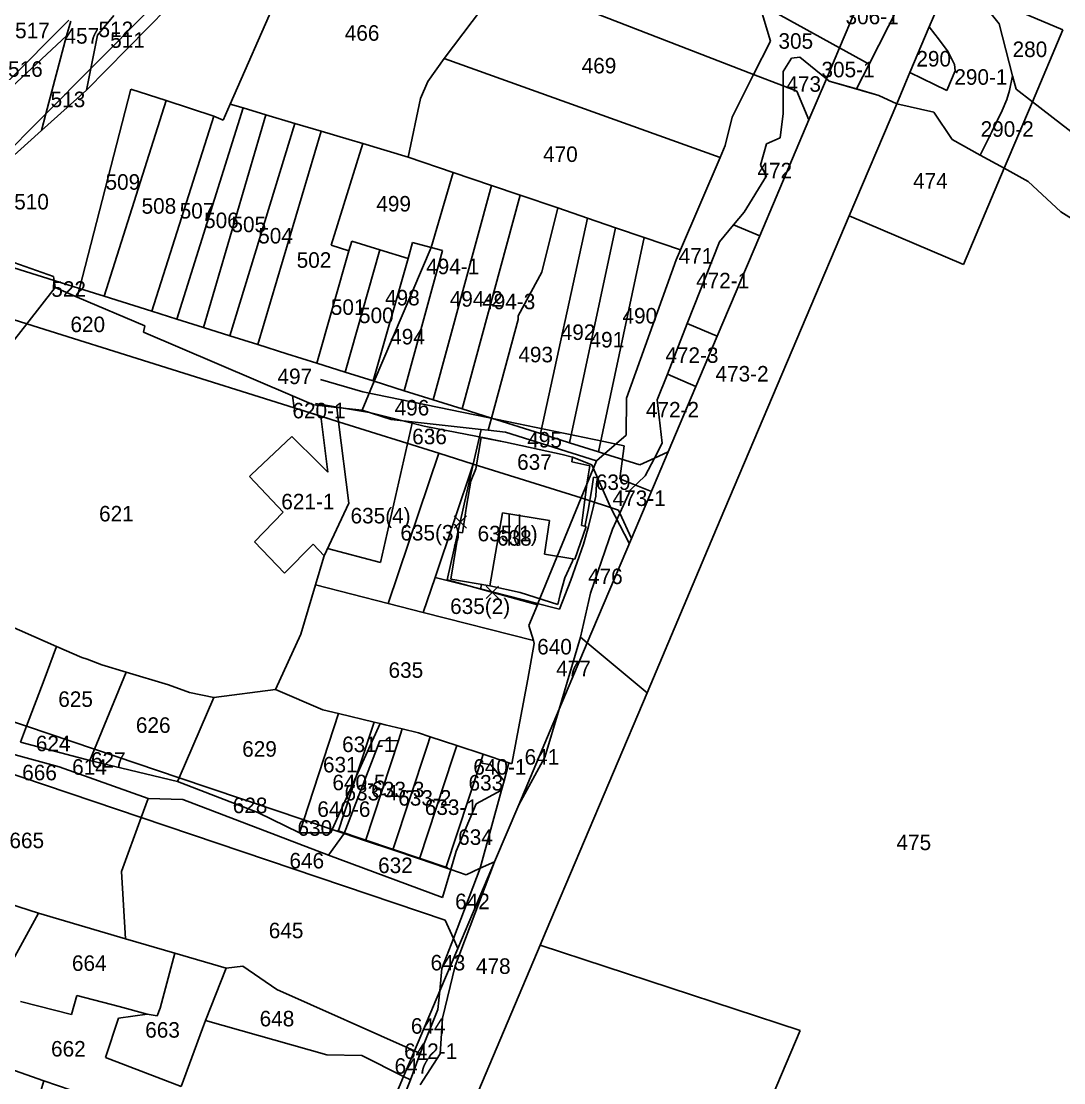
# Model space of a CAD drawing. Header units: metres. Extents: x 213182 to 213979, y 2703601 to 2704867.
# Drawn here: x 213603.9 to 213771.7, y 2704278.5 to 2704449.4 of the extents above; entities that cross this region are included whole.
import ezdxf
from ezdxf.enums import TextEntityAlignment as Align

# ---------------------------------------------------------------- set-up
doc = ezdxf.new("R2010")
doc.units = ezdxf.units.M

msp = doc.modelspace()

# ---------------------------------------------------------------- linework, layer by layer
for p, q in [((213671.14, 2704379.83), (213662.98, 2704355.65)), ((213676.69, 2704378.09), (213670.53, 2704359.83)), ((213670.53, 2704359.83), (213668.63, 2704354.21)), ((213670.53, 2704359.83), (213677.41, 2704358.08)), ((213651.28, 2704358.63), (213662.98, 2704355.65)), ((213677.41, 2704358.08), (213687.1, 2704355.61)), ((213668.63, 2704354.21), (213662.98, 2704355.65)), ((213668.63, 2704354.21), (213686.36, 2704349.7))]:
    msp.add_line(p, q)
for points in [[(213666.84, 2704384.66), (213661.77, 2704362.26)], [(213666.84, 2704384.66), (213661.77, 2704362.26)], [(213694.09, 2704368.18), (213694.99, 2704375.2)], [(213694.09, 2704368.18), (213694.99, 2704375.2)], [(213696.68, 2704375.85), (213696.03, 2704375.96)], [(213696.68, 2704375.85), (213696.03, 2704375.96)], [(213684.24, 2704357.4), (213679.37, 2704358.46)], [(213684.24, 2704357.4), (213679.37, 2704358.46)]]:
    msp.add_lwpolyline(points)
at = {"layer": 'LIN'}
for p, q in [((213681.75, 2704456.35), (213672.01, 2704443.37)), ((213721.82, 2704440.81), (213681.75, 2704456.35)), ((213752.81, 2704454.9), (213750.09, 2704448.49)), ((213753.19, 2704455.79), (213771.59, 2704447.99)), ((213739.33, 2704453.84), (213735.63, 2704445.11)), ((213627.49, 2704451.6), (213614.44, 2704438.29)), ((213624.98, 2704451.71), (213615.12, 2704441.79)), ((213637.56, 2704436.03), (213644.98, 2704453.03)), ((213722.73, 2704452.24), (213724.54, 2704446.16)), ((213740.4, 2704442.47), (213745.09, 2704451.65)), ((213758.52, 2704452.5), (213761.32, 2704448.96)), ((213618.83, 2704450.29), (213616.17, 2704447.12)), ((213724.64, 2704451.19), (213735.63, 2704445.11)), ((213601.4, 2704439.32), (213611.58, 2704449.57)), ((213611.19, 2704447.02), (213611.9, 2704449.41)), ((213750.09, 2704448.49), (213746.97, 2704441.12)), ((213750.09, 2704448.49), (213750.97, 2704447.32)), ((213761.32, 2704448.96), (213763.51, 2704440.6)), ((213611.19, 2704447.02), (213597.02, 2704433.81)), ((213611.19, 2704447.02), (213607.87, 2704434.48)), ((213616.17, 2704447.12), (213615.12, 2704441.79)), ((213751.6, 2704446.54), (213750.97, 2704447.32)), ((213753.14, 2704444.46), (213751.6, 2704446.54)), ((213771.59, 2704447.99), (213766.69, 2704436.41)), ((213724.54, 2704446.16), (213721.82, 2704440.81)), ((213735.63, 2704445.11), (213733.52, 2704440.13)), ((213740.4, 2704442.47), (213735.63, 2704445.11)), ((213669.36, 2704439.66), (213672.01, 2704443.37)), ((213672.01, 2704443.37), (213716.42, 2704427.44)), ((213726.57, 2704441.27), (213727.91, 2704443.44)), ((213727.91, 2704443.44), (213729.25, 2704443.6)), ((213729.25, 2704443.6), (213733.52, 2704440.13)), ((213754.16, 2704442.44), (213753.14, 2704444.46)), ((213615.12, 2704441.79), (213607.87, 2704434.48)), ((213614.44, 2704438.29), (213615.12, 2704441.79)), ((213726.56, 2704438.97), (213726.57, 2704441.27)), ((213740.4, 2704442.47), (213738.36, 2704438.48)), ((213752.9, 2704438.22), (213754.28, 2704441.39)), ((213754.28, 2704441.39), (213754.16, 2704442.44)), ((213669.36, 2704439.66), (213668.19, 2704436.95)), ((213721.82, 2704440.81), (213718.35, 2704433.96)), ((213721.82, 2704440.81), (213726.56, 2704438.97)), ((213730.71, 2704433.51), (213733.52, 2704440.13)), ((213733.99, 2704439.74), (213733.52, 2704440.13)), ((213733.99, 2704439.74), (213741.95, 2704437.44)), ((213733.99, 2704439.74), (213738.36, 2704438.48)), ((213746.16, 2704439.21), (213746.97, 2704441.12)), ((213746.97, 2704441.12), (213752.9, 2704438.22)), ((213763.51, 2704440.6), (213763.02, 2704438.25)), ((213764.08, 2704438.43), (213763.51, 2704440.6)), ((213614.44, 2704438.29), (213607.16, 2704431.81)), ((213613.29, 2704406.36), (213621.57, 2704438.47)), ((213621.57, 2704438.47), (213627.25, 2704436.6)), ((213726.55, 2704434.55), (213726.56, 2704438.97)), ((213726.56, 2704438.97), (213728.76, 2704438.11)), ((213728.76, 2704438.11), (213730.71, 2704433.51)), ((213741.95, 2704437.44), (213738.36, 2704438.48)), ((213744.85, 2704436.11), (213746.16, 2704439.21)), ((213763.02, 2704438.25), (213762.56, 2704436.8)), ((213764.08, 2704438.43), (213766.69, 2704436.41)), ((213627.25, 2704436.6), (213617.24, 2704405.12)), ((213627.25, 2704436.6), (213634.9, 2704434.09)), ((213666.19, 2704427.51), (213668.19, 2704436.95)), ((213744.85, 2704436.11), (213737.19, 2704418.03)), ((213741.95, 2704437.44), (213744.85, 2704436.11)), ((213744.85, 2704436.11), (213750.8, 2704434.75)), ((213762.56, 2704436.8), (213761.8, 2704435)), ((213766.69, 2704436.41), (213762.16, 2704425.72)), ((213779.1, 2704426.81), (213766.69, 2704436.41)), ((213591.27, 2704417.77), (213607.87, 2704434.48)), ((213607.16, 2704431.81), (213607.87, 2704434.48)), ((213639.62, 2704435.42), (213628.96, 2704401.43)), ((213636.44, 2704433.48), (213637.56, 2704436.03)), ((213637.56, 2704436.03), (213639.62, 2704435.42)), ((213639.62, 2704435.42), (213643.31, 2704434.32)), ((213726.11, 2704430.61), (213726.55, 2704434.55)), ((213753.78, 2704430.34), (213750.8, 2704434.75)), ((213761.8, 2704435), (213760.14, 2704431.59)), ((213624.91, 2704402.7), (213634.9, 2704434.09)), ((213633.24, 2704400.08), (213643.31, 2704434.32)), ((213634.9, 2704434.09), (213636.44, 2704433.48)), ((213647.96, 2704432.94), (213637.49, 2704398.74)), ((213643.31, 2704434.32), (213647.96, 2704432.94)), ((213647.96, 2704432.94), (213652.21, 2704431.67)), ((213718.35, 2704433.96), (213717.25, 2704429.38)), ((213730.71, 2704433.51), (213722.79, 2704414.81)), ((213607.16, 2704431.81), (213593.63, 2704419.55)), ((213641.98, 2704397.33), (213652.21, 2704431.67)), ((213652.21, 2704431.67), (213656.69, 2704430.34)), ((213758.31, 2704427.84), (213760.14, 2704431.59)), ((213653.79, 2704413.34), (213658.9, 2704429.68)), ((213656.69, 2704430.34), (213658.9, 2704429.68)), ((213658.9, 2704429.68), (213666.19, 2704427.51)), ((213716.42, 2704427.44), (213717.25, 2704429.38)), ((213722.92, 2704426.22), (213723.88, 2704429.64)), ((213723.88, 2704429.64), (213726.11, 2704430.61)), ((213753.78, 2704430.34), (213758.31, 2704427.84)), ((213673.47, 2704425.03), (213666.19, 2704427.51)), ((213762.16, 2704425.72), (213758.31, 2704427.84)), ((213716.42, 2704427.44), (213710.05, 2704412.59)), ((213723.88, 2704424.47), (213722.92, 2704426.22)), ((213673.47, 2704425.03), (213669.88, 2704412.95)), ((213673.47, 2704425.03), (213679.6, 2704422.94)), ((213720.3, 2704418.65), (213723.88, 2704424.47)), ((213755.61, 2704410.23), (213762.16, 2704425.72)), ((213766.02, 2704423.59), (213762.16, 2704425.72)), ((213679.6, 2704422.94), (213670.2, 2704388.45)), ((213684.25, 2704421.37), (213679.6, 2704422.94)), ((213766.02, 2704423.59), (213771.28, 2704418.72)), ((213684.25, 2704421.37), (213674.87, 2704386.97)), ((213690.27, 2704419.32), (213684.25, 2704421.37)), ((213690.27, 2704419.32), (213687.7, 2704409)), ((213695.07, 2704417.69), (213690.27, 2704419.32)), ((213695.07, 2704417.69), (213687.51, 2704383)), ((213699.59, 2704416.15), (213695.07, 2704417.69)), ((213737.19, 2704418.03), (213716.45, 2704369.09)), ((213720.3, 2704418.65), (213718.58, 2704416.6)), ((213737.19, 2704418.03), (213755.61, 2704410.23)), ((213771.28, 2704418.72), (213785.26, 2704409.77)), ((213699.59, 2704416.15), (213692.17, 2704381.53)), ((213699.59, 2704416.15), (213704.21, 2704414.58)), ((213716.3, 2704413.88), (213718.58, 2704416.6)), ((213722.79, 2704414.81), (213718.58, 2704416.6)), ((213656.67, 2704412.44), (213657.11, 2704413.99)), ((213661.65, 2704412.59), (213657.11, 2704413.99)), ((213704.21, 2704414.58), (213696.82, 2704380.07)), ((213710.05, 2704412.59), (213704.21, 2704414.58)), ((213716.3, 2704413.88), (213711.14, 2704400.74)), ((213715.96, 2704398.7), (213722.79, 2704414.81)), ((213592.47, 2704412.91), (213609.22, 2704407.64)), ((213595.21, 2704413.2), (213609.13, 2704408.3)), ((213651.52, 2704394.33), (213656.67, 2704412.44)), ((213656.67, 2704412.44), (213653.79, 2704413.34)), ((213661.65, 2704412.59), (213656.05, 2704392.9)), ((213669.88, 2704412.95), (213660.75, 2704391.42)), ((213666.2, 2704411.19), (213661.65, 2704412.59)), ((213665.57, 2704389.9), (213671.72, 2704412.46)), ((213666.92, 2704413.74), (213666.2, 2704411.19)), ((213669.88, 2704412.95), (213666.92, 2704413.74)), ((213669.88, 2704412.95), (213671.72, 2704412.46)), ((213710.05, 2704412.59), (213709.37, 2704410.99)), ((213666.2, 2704411.19), (213660.58, 2704391.47)), ((213701.35, 2704388.72), (213709.37, 2704410.99)), ((213683.91, 2704401.98), (213687.7, 2704409)), ((213609.13, 2704408.3), (213609.22, 2704407.64)), ((213609.38, 2704406.49), (213609.22, 2704407.64)), ((213613.29, 2704406.36), (213609.22, 2704407.64)), ((213609.38, 2704406.49), (213604.8, 2704400.66)), ((213609.38, 2704406.49), (213612.93, 2704404.98)), ((213612.93, 2704404.98), (213613.29, 2704406.36)), ((213613.29, 2704406.36), (213617.24, 2704405.12)), ((213612.93, 2704404.98), (213623.8, 2704400.37)), ((213617.24, 2704405.12), (213624.91, 2704402.7)), ((213624.91, 2704402.7), (213628.96, 2704401.43)), ((213683.91, 2704401.98), (213683.89, 2704401.39)), ((213604.8, 2704400.66), (213585.19, 2704375.73)), ((213604.8, 2704400.66), (213602.63, 2704401.34)), ((213604.8, 2704400.66), (213647.84, 2704387.15)), ((213623.59, 2704399.34), (213623.8, 2704400.37)), ((213628.96, 2704401.43), (213633.24, 2704400.08)), ((213679.62, 2704385.48), (213683.89, 2704401.39)), ((213711.14, 2704400.74), (213707.93, 2704392.55)), ((213715.96, 2704398.7), (213711.14, 2704400.74)), ((213623.59, 2704399.34), (213647.6, 2704389.05)), ((213633.24, 2704400.08), (213637.49, 2704398.74)), ((213637.49, 2704398.74), (213641.98, 2704397.33)), ((213715.96, 2704398.7), (213712.53, 2704390.6)), ((213641.98, 2704397.33), (213646.65, 2704395.86)), ((213646.65, 2704395.86), (213651.52, 2704394.33)), ((213651.52, 2704394.33), (213656.05, 2704392.9)), ((213656.05, 2704392.9), (213660.58, 2704391.47)), ((213706.31, 2704388.43), (213707.93, 2704392.55)), ((213707.93, 2704392.55), (213712.53, 2704390.6)), ((213660.75, 2704391.42), (213658.78, 2704386.76)), ((213660.58, 2704391.47), (213660.75, 2704391.42)), ((213660.75, 2704391.42), (213665.57, 2704389.9)), ((213670.2, 2704388.45), (213665.57, 2704389.9)), ((213708.06, 2704380.05), (213712.53, 2704390.6)), ((213650.95, 2704387.61), (213647.6, 2704389.05)), ((213647.84, 2704387.15), (213647.6, 2704389.05)), ((213674.87, 2704386.97), (213670.2, 2704388.45)), ((213701.28, 2704382.73), (213701.35, 2704388.72)), ((213707.07, 2704381.45), (213706.31, 2704388.43)), ((213655.01, 2704384.9), (213647.84, 2704387.15)), ((213652.15, 2704385.8), (213647.84, 2704387.15)), ((213654.72, 2704387.18), (213650.95, 2704387.61)), ((213655.01, 2704384.9), (213654.72, 2704387.18)), ((213654.72, 2704387.18), (213658.78, 2704386.76)), ((213658.78, 2704386.76), (213663.48, 2704385.27)), ((213679.62, 2704385.48), (213674.87, 2704386.97)), ((213655.01, 2704384.9), (213652.15, 2704385.8)), ((213652.15, 2704385.8), (213653.28, 2704376.8)), ((213656.65, 2704371.81), (213655.01, 2704384.9)), ((213655.01, 2704384.9), (213671.14, 2704379.83)), ((213677.95, 2704383.66), (213663.48, 2704385.27)), ((213679.1, 2704383.53), (213679.62, 2704385.48)), ((213687.51, 2704383), (213679.62, 2704385.48)), ((213677.95, 2704383.66), (213676.69, 2704378.09)), ((213679.1, 2704383.53), (213677.95, 2704383.66)), ((213681.85, 2704383.22), (213679.1, 2704383.53)), ((213696.52, 2704378.63), (213681.85, 2704383.22)), ((213647.46, 2704382.52), (213640.91, 2704376.33)), ((213651.81, 2704378.24), (213647.46, 2704382.52)), ((213687.51, 2704383), (213692.17, 2704381.53)), ((213692.17, 2704381.53), (213696.82, 2704380.07)), ((213697.82, 2704379.75), (213701.28, 2704382.73)), ((213707.07, 2704381.45), (213705.83, 2704379.02)), ((213676.69, 2704378.09), (213671.14, 2704379.83)), ((213697.82, 2704379.75), (213696.52, 2704378.63)), ((213697.82, 2704379.75), (213696.82, 2704380.07)), ((213697.82, 2704379.75), (213703.52, 2704377.96)), ((213702.16, 2704366.12), (213708.06, 2704380.05)), ((213708.06, 2704380.05), (213705.83, 2704379.02)), ((213653.28, 2704376.8), (213651.81, 2704378.24)), ((213676.69, 2704378.09), (213694.07, 2704372.63)), ((213696.52, 2704378.63), (213694.07, 2704372.63)), ((213703.52, 2704377.96), (213705.83, 2704379.02)), ((213704.37, 2704376.17), (213705.83, 2704379.02)), ((213640.66, 2704376.09), (213640.91, 2704376.33)), ((213640.66, 2704376.09), (213646.09, 2704370.32)), ((213701.97, 2704373.92), (213704.37, 2704376.17)), ((213701.97, 2704373.92), (213700.28, 2704370.2)), ((213656.65, 2704371.81), (213652.69, 2704363.3)), ((213694.07, 2704372.63), (213687.1, 2704355.61)), ((213694.07, 2704372.63), (213700.06, 2704370.66)), ((213646.09, 2704370.32), (213641.46, 2704365.55)), ((213699.09, 2704367.59), (213700.28, 2704370.2)), ((213700.06, 2704370.66), (213700.28, 2704370.2)), ((213702.16, 2704366.12), (213700.28, 2704370.2)), ((213704.66, 2704341.25), (213716.45, 2704369.09)), ((213695.04, 2704349.32), (213702.16, 2704366.12)), ((213699.09, 2704367.59), (213695.56, 2704357.3)), ((213641.46, 2704365.55), (213646.31, 2704360.51)), ((213646.31, 2704360.51), (213650.92, 2704365.18)), ((213652.69, 2704363.3), (213650.92, 2704365.18)), ((213652.61, 2704363.13), (213651.28, 2704358.63)), ((213652.61, 2704363.13), (213652.69, 2704363.3)), ((213648.93, 2704350.7), (213651.28, 2704358.63)), ((213593.59, 2704355.77), (213609.61, 2704348.72)), ((213695.56, 2704357.3), (213693.94, 2704350.23)), ((213687.01, 2704355.4), (213685.65, 2704352.08)), ((213687.01, 2704355.4), (213687.1, 2704355.61)), ((213644.82, 2704341.81), (213648.93, 2704350.7)), ((213685.65, 2704352.08), (213686.36, 2704349.7)), ((213686.51, 2704349.18), (213685.44, 2704343.47)), ((213686.51, 2704349.18), (213686.36, 2704349.7)), ((213690.52, 2704338.64), (213693.94, 2704350.23)), ((213690.52, 2704338.64), (213695.04, 2704349.32)), ((213695.04, 2704349.32), (213693.94, 2704350.23)), ((213695.04, 2704349.32), (213704.66, 2704341.25)), ((213609.61, 2704348.72), (213607.59, 2704343.37)), ((213609.61, 2704348.72), (213613.69, 2704346.92)), ((213613.69, 2704346.92), (213614.53, 2704346.69)), ((213614.53, 2704346.69), (213616.86, 2704345.76)), ((213620.82, 2704344.57), (213616.86, 2704345.76)), ((213620.82, 2704344.57), (213615.72, 2704332.16)), ((213620.82, 2704344.57), (213627.62, 2704342.52)), ((213604.75, 2704335.86), (213607.59, 2704343.37)), ((213627.62, 2704342.52), (213630.99, 2704341.33)), ((213682.88, 2704329.84), (213685.44, 2704343.47)), ((213604.75, 2704335.86), (213588.69, 2704341.28)), ((213634.91, 2704340.48), (213629.33, 2704327.56)), ((213634.91, 2704340.48), (213630.99, 2704341.33)), ((213644.82, 2704341.81), (213634.91, 2704340.48)), ((213652.46, 2704338.54), (213644.82, 2704341.81)), ((213704.66, 2704341.25), (213688.42, 2704302.93)), ((213683.99, 2704323.23), (213690.52, 2704338.64)), ((213688.22, 2704330.87), (213690.52, 2704338.64)), ((213655, 2704337.91), (213649.38, 2704320.8)), ((213655, 2704337.91), (213652.46, 2704338.54)), ((213655, 2704337.91), (213660.72, 2704336.53)), ((213587.34, 2704335.55), (213610.01, 2704329.34)), ((213604.75, 2704335.86), (213603.8, 2704333.32)), ((213604.75, 2704335.86), (213615.72, 2704332.16)), ((213657.85, 2704327.77), (213660.72, 2704336.53)), ((213661.7, 2704336.3), (213657.85, 2704327.77)), ((213661.7, 2704336.3), (213660.72, 2704336.53)), ((213661.7, 2704336.3), (213662.52, 2704336.1)), ((213665.26, 2704335.43), (213662.52, 2704336.1)), ((213664.64, 2704333.56), (213665.26, 2704335.43)), ((213667.84, 2704334.8), (213665.26, 2704335.43)), ((213586.68, 2704333.52), (213623.24, 2704321.18)), ((213661.62, 2704333.53), (213655.89, 2704318.6)), ((213664.64, 2704333.56), (213659.34, 2704317.43)), ((213661.62, 2704333.53), (213664.64, 2704333.56)), ((213667.84, 2704334.8), (213669.74, 2704334.17)), ((213669.24, 2704332.66), (213669.74, 2704334.17)), ((213674.01, 2704332.76), (213669.74, 2704334.17)), ((213614.98, 2704330.34), (213603.8, 2704333.32)), ((213614.98, 2704330.34), (213615.72, 2704332.16)), ((213615.72, 2704332.16), (213629.33, 2704327.56)), ((213669.24, 2704332.66), (213663.75, 2704315.95)), ((213673.43, 2704330.99), (213674.01, 2704332.76)), ((213678.28, 2704331.36), (213674.01, 2704332.76)), ((213614.98, 2704330.34), (213629.07, 2704326.96)), ((213673.43, 2704330.99), (213668.01, 2704314.51)), ((213677.83, 2704329.97), (213678.28, 2704331.36)), ((213682.43, 2704329.99), (213678.28, 2704331.36)), ((213683.99, 2704323.23), (213688.22, 2704330.87)), ((213610.01, 2704329.34), (213624.37, 2704324.26)), ((213677.83, 2704329.97), (213672.28, 2704313.07)), ((213679.52, 2704329.64), (213677.83, 2704329.97)), ((213679.52, 2704329.64), (213681.63, 2704327.1)), ((213681.63, 2704327.1), (213682.43, 2704329.99)), ((213682.88, 2704329.84), (213682.43, 2704329.99)), ((213629.07, 2704326.96), (213629.33, 2704327.56)), ((213642, 2704322), (213629.07, 2704326.96)), ((213629.33, 2704327.56), (213649.38, 2704320.8)), ((213653.99, 2704319.24), (213657.85, 2704327.77)), ((213657.85, 2704327.77), (213654.94, 2704318.92)), ((213681.63, 2704327.1), (213681.21, 2704325.59)), ((213681.21, 2704325.59), (213677.17, 2704323.4)), ((213681.21, 2704325.59), (213677.81, 2704313)), ((213624.37, 2704324.26), (213623.24, 2704321.18)), ((213624.37, 2704324.26), (213629.95, 2704324.06)), ((213629.95, 2704324.06), (213653.35, 2704315.12)), ((213677.17, 2704323.4), (213673.95, 2704315.75)), ((213648.69, 2704318.71), (213642, 2704322)), ((213680.09, 2704314.02), (213683.99, 2704323.23)), ((213620.03, 2704312.47), (213623.24, 2704321.18)), ((213672.15, 2704304.67), (213623.24, 2704321.18)), ((213648.69, 2704318.71), (213649.38, 2704320.8)), ((213649.38, 2704320.8), (213653.99, 2704319.24)), ((213648.69, 2704318.71), (213653.74, 2704318.7)), ((213653.35, 2704315.12), (213655.89, 2704318.6)), ((213653.74, 2704318.7), (213653.99, 2704319.24)), ((213653.99, 2704319.24), (213654.94, 2704318.92)), ((213655.89, 2704318.6), (213654.94, 2704318.92)), ((213655.89, 2704318.6), (213659.34, 2704317.43)), ((213659.34, 2704317.43), (213663.75, 2704315.95)), ((213653.35, 2704315.12), (213671.71, 2704308.28)), ((213663.75, 2704315.95), (213668.01, 2704314.51)), ((213673.07, 2704312.8), (213673.95, 2704315.75)), ((213668.01, 2704314.51), (213672.28, 2704313.07)), ((213673.07, 2704312.8), (213672.28, 2704313.07)), ((213673.49, 2704301.69), (213677.81, 2704313)), ((213680.09, 2704314.02), (213673.75, 2704297.31)), ((213674.2, 2704300.11), (213680.09, 2704314.02)), ((213675.53, 2704311.97), (213677.81, 2704313)), ((213677.81, 2704313), (213680.09, 2704314.02)), ((213620.68, 2704301.62), (213620.03, 2704312.47)), ((213671.71, 2704308.28), (213673.07, 2704312.8)), ((213673.07, 2704312.8), (213675.53, 2704311.97)), ((213601.88, 2704307.34), (213606.71, 2704305.78)), ((213606.71, 2704305.78), (213594.29, 2704283.19)), ((213606.71, 2704305.78), (213620.68, 2704301.62)), ((213673.49, 2704301.69), (213672.15, 2704304.67)), ((213687.45, 2704300.63), (213688.42, 2704302.93)), ((213620.68, 2704301.62), (213628.65, 2704299.31)), ((213671.64, 2704296.86), (213673.49, 2704301.69)), ((213674.2, 2704300.11), (213673.49, 2704301.69)), ((213626.3, 2704290.5), (213628.65, 2704299.31)), ((213636.9, 2704296.92), (213628.65, 2704299.31)), ((213687.45, 2704300.63), (213662.16, 2704240.92)), ((213674.2, 2704300.11), (213671.29, 2704293.25)), ((213687.45, 2704300.63), (213729.28, 2704286.89)), ((213636.9, 2704296.92), (213633.57, 2704288.48)), ((213636.9, 2704296.92), (213639.56, 2704297.25)), ((213645.08, 2704293.51), (213639.56, 2704297.25)), ((213671.64, 2704296.86), (213671.29, 2704293.25)), ((213673.75, 2704297.31), (213671.74, 2704288.85)), ((213612.84, 2704292.5), (213612.02, 2704289.44)), ((213619.68, 2704290.77), (213612.84, 2704292.5)), ((213645.08, 2704293.51), (213667.21, 2704283.61)), ((213671.29, 2704293.25), (213667.21, 2704283.61)), ((213671, 2704290.29), (213671.29, 2704293.25)), ((213612.02, 2704289.44), (213603.77, 2704291.53)), ((213619.68, 2704290.77), (213624.16, 2704289.53)), ((213624.16, 2704289.53), (213619.58, 2704288.85)), ((213625.79, 2704289.23), (213624.16, 2704289.53)), ((213625.79, 2704289.23), (213626.3, 2704290.5)), ((213668.15, 2704283.19), (213671, 2704290.29)), ((213619.58, 2704288.85), (213617.5, 2704282.52)), ((213633.08, 2704287.23), (213633.57, 2704288.48)), ((213653.1, 2704282.94), (213633.57, 2704288.48)), ((213671.74, 2704288.85), (213671.37, 2704283.12)), ((213629.67, 2704277.88), (213633.08, 2704287.23)), ((213729.28, 2704286.89), (213692.8, 2704200.6)), ((213617.5, 2704282.52), (213629.67, 2704277.88)), ((213658.76, 2704282.84), (213653.1, 2704282.94)), ((213658.76, 2704282.84), (213665.47, 2704279.5)), ((213667.21, 2704283.61), (213665.47, 2704279.5)), ((213666.56, 2704278.95), (213668.15, 2704283.19)), ((213668.15, 2704283.19), (213667.21, 2704283.61)), ((213671.37, 2704283.12), (213668.14, 2704278.16)), ((213607.57, 2704278.79), (213601.02, 2704281.08)), ((213665.47, 2704279.5), (213662.22, 2704271.82)), ((213666.56, 2704278.95), (213665.47, 2704279.5)), ((213665.62, 2704276.55), (213666.56, 2704278.95)), ((213605.56, 2704272.15), (213607.57, 2704278.79)), ((213607.57, 2704278.79), (213611.96, 2704277.27))]:
    msp.add_line(p, q, dxfattribs=at)
at = {"layer": 'MERGE'}
for p, q in [((213673.58, 2704367.77), (213675.58, 2704369.77)), ((213673.58, 2704369.77), (213675.58, 2704367.77)), ((213678.74, 2704356.43), (213680.74, 2704358.43)), ((213678.74, 2704358.43), (213680.74, 2704356.43))]:
    msp.add_line(p, q, dxfattribs=at)
at = {"layer": 'MERGEPAR2'}
for p, q in [((213682.47, 2704364.95), (213682.47, 2704369.95)), ((213684.13, 2704364.95), (213684.13, 2704369.95))]:
    msp.add_line(p, q, dxfattribs=at)
at = {"layer": 'MERGESRC'}
for p in [(213676.69, 2704378.09), (213687.01, 2704355.4)]:
    msp.add_line(p, (213672.47, 2704359.46), dxfattribs=at)
at = {"layer": 'REF_LINE0'}
for p, q in [((213652.09, 2704391.73), (213658.9, 2704389.72)), ((213652.09, 2704391.73), (213658.9, 2704389.72)), ((213658.9, 2704389.72), (213679.02, 2704385.57)), ((213658.9, 2704389.72), (213679.02, 2704385.57)), ((213651.26, 2704387.86), (213659.96, 2704386.4)), ((213651.26, 2704387.86), (213659.96, 2704386.4)), ((213668.78, 2704384.17), (213659.96, 2704386.4)), ((213668.78, 2704384.17), (213659.96, 2704386.4)), ((213679.02, 2704385.57), (213697.71, 2704381.71)), ((213679.02, 2704385.57), (213697.71, 2704381.71)), ((213679.04, 2704382.19), (213668.78, 2704384.17)), ((213679.04, 2704382.19), (213668.78, 2704384.17)), ((213677.93, 2704382.34), (213677.1, 2704377.34)), ((213677.93, 2704382.34), (213677.1, 2704377.34)), ((213677.93, 2704382.34), (213681.85, 2704381.61)), ((213677.93, 2704382.34), (213681.85, 2704381.61)), ((213681.85, 2704381.61), (213679.04, 2704382.19)), ((213681.85, 2704381.61), (213679.04, 2704382.19)), ((213690.98, 2704379.62), (213681.85, 2704381.61)), ((213690.98, 2704379.62), (213681.85, 2704381.61)), ((213697.71, 2704381.71), (213700.99, 2704381)), ((213697.71, 2704381.71), (213700.99, 2704381)), ((213700.25, 2704375.69), (213700.99, 2704381)), ((213700.25, 2704375.69), (213700.99, 2704381)), ((213692.67, 2704379.18), (213690.98, 2704379.62)), ((213692.67, 2704379.18), (213690.98, 2704379.62)), ((213692.67, 2704379.18), (213692.54, 2704378.45)), ((213692.67, 2704379.18), (213692.54, 2704378.45)), ((213695.47, 2704377.81), (213692.54, 2704378.45)), ((213695.47, 2704377.81), (213692.54, 2704378.45)), ((213695.75, 2704377.98), (213692.67, 2704379.18)), ((213695.75, 2704377.98), (213692.67, 2704379.18)), ((213698.75, 2704371.15), (213695.75, 2704377.98)), ((213698.75, 2704371.15), (213695.75, 2704377.98)), ((213677.1, 2704377.34), (213676.3, 2704375.32)), ((213677.1, 2704377.34), (213676.3, 2704375.32)), ((213695.47, 2704377.81), (213694.99, 2704375.2)), ((213695.47, 2704377.81), (213694.99, 2704375.2)), ((213676.3, 2704375.32), (213675.6, 2704371.29)), ((213676.3, 2704375.32), (213675.6, 2704371.29)), ((213696.03, 2704375.96), (213695.75, 2704374.12)), ((213696.03, 2704375.96), (213695.75, 2704374.12)), ((213696.42, 2704372.9), (213696.5, 2704374.9)), ((213696.42, 2704372.9), (213696.5, 2704374.9)), ((213696.68, 2704375.85), (213696.5, 2704374.9)), ((213696.68, 2704375.85), (213696.5, 2704374.9)), ((213705.39, 2704373.67), (213700.25, 2704375.69)), ((213705.39, 2704373.67), (213700.25, 2704375.69)), ((213695.2, 2704370.68), (213695.75, 2704374.12)), ((213695.2, 2704370.68), (213695.75, 2704374.12)), ((213696.02, 2704371.31), (213696.42, 2704372.9)), ((213696.02, 2704371.31), (213696.42, 2704372.9)), ((213674.93, 2704367.04), (213675.6, 2704371.29)), ((213674.93, 2704367.04), (213675.6, 2704371.29)), ((213695.25, 2704368.05), (213696.02, 2704371.31)), ((213695.25, 2704368.05), (213696.02, 2704371.31)), ((213701.8, 2704365.37), (213698.75, 2704371.15)), ((213701.8, 2704365.37), (213698.75, 2704371.15)), ((213679.37, 2704358.46), (213681.39, 2704370.24)), ((213679.37, 2704358.46), (213681.39, 2704370.24)), ((213681.39, 2704370.24), (213688.96, 2704369.02)), ((213681.39, 2704370.24), (213688.96, 2704369.02)), ((213694.71, 2704368.25), (213695.2, 2704370.68)), ((213694.71, 2704368.25), (213695.2, 2704370.68)), ((213688.96, 2704369.02), (213688.13, 2704363.56)), ((213688.96, 2704369.02), (213688.13, 2704363.56)), ((213694.88, 2704368.05), (213693.02, 2704362.75)), ((213694.88, 2704368.05), (213693.02, 2704362.75)), ((213694.09, 2704368.18), (213694.88, 2704368.05)), ((213694.09, 2704368.18), (213694.88, 2704368.05)), ((213694.42, 2704365.21), (213695.25, 2704368.05)), ((213694.42, 2704365.21), (213695.25, 2704368.05)), ((213694.66, 2704368.08), (213694.71, 2704368.25)), ((213694.66, 2704368.08), (213694.71, 2704368.25)), ((213673.08, 2704359.58), (213674.29, 2704367.12)), ((213673.08, 2704359.58), (213674.29, 2704367.12)), ((213674.29, 2704367.12), (213674.93, 2704367.04)), ((213674.29, 2704367.12), (213674.93, 2704367.04)), ((213661.77, 2704362.26), (213653.24, 2704364.49)), ((213661.77, 2704362.26), (213653.24, 2704364.49)), ((213694.42, 2704365.21), (213692.37, 2704359.42)), ((213694.42, 2704365.21), (213692.37, 2704359.42)), ((213688.13, 2704363.56), (213693.02, 2704362.75)), ((213688.13, 2704363.56), (213693.02, 2704362.75)), ((213692.77, 2704362.79), (213692.64, 2704362.47)), ((213692.77, 2704362.79), (213692.64, 2704362.47)), ((213691.41, 2704359.77), (213692.64, 2704362.47)), ((213691.41, 2704359.77), (213692.64, 2704362.47)), ((213673.08, 2704359.58), (213679.37, 2704358.46)), ((213673.08, 2704359.58), (213679.37, 2704358.46)), ((213690.57, 2704354.73), (213692.37, 2704359.42)), ((213690.57, 2704354.73), (213692.37, 2704359.42)), ((213690.67, 2704357.11), (213691.41, 2704359.77)), ((213690.67, 2704357.11), (213691.41, 2704359.77)), ((213677.98, 2704358.72), (213677.86, 2704357.96)), ((213677.98, 2704358.72), (213677.86, 2704357.96)), ((213677.86, 2704357.96), (213690.57, 2704354.73)), ((213677.86, 2704357.96), (213690.57, 2704354.73)), ((213684.24, 2704357.4), (213690.27, 2704355.45)), ((213684.24, 2704357.4), (213690.27, 2704355.45)), ((213690.27, 2704355.45), (213690.67, 2704357.11)), ((213690.27, 2704355.45), (213690.67, 2704357.11)), ((213672.56, 2704313.07), (213654.78, 2704319.11)), ((213672.56, 2704313.07), (213654.78, 2704319.11))]:
    msp.add_line(p, q, dxfattribs=at)
at = {"layer": 'SPLIT'}
for p, q in [((213671.14, 2704379.83), (213662.98, 2704355.65)), ((213676.69, 2704378.09), (213670.53, 2704359.83)), ((213670.53, 2704359.83), (213668.63, 2704354.21)), ((213670.53, 2704359.83), (213677.41, 2704358.08)), ((213651.28, 2704358.63), (213662.98, 2704355.65)), ((213677.41, 2704358.08), (213687.1, 2704355.61)), ((213668.63, 2704354.21), (213662.98, 2704355.65)), ((213668.63, 2704354.21), (213686.36, 2704349.7))]:
    msp.add_line(p, q, dxfattribs=at)

# ---------------------------------------------------------------- texts
at = {"layer": 'MERGEPAR'}
msp.add_text('638', height=2.5, dxfattribs=at).set_placement((213683.3, 2704366.2), align=Align.MIDDLE)
at = {"layer": 'PAR'}
for s, p in [('306-1', (213740.89, 2704450.15)), ('517', (213605.71, 2704447.88)), ('457', (213613.67, 2704447.01)), ('512', (213619.14, 2704448.08)), ('466', (213658.78, 2704447.5)), ('511', (213621.02, 2704446.34)), ('305', (213728.6, 2704446.21)), ('290', (213750.8, 2704443.35)), ('280', (213766.29, 2704444.87)), ('516', (213604.58, 2704441.69)), ('469', (213696.92, 2704442.24)), ('305-1', (213737.01, 2704441.61)), ('290-1', (213758.4, 2704440.41)), ('473', (213729.87, 2704439.28)), ('513', (213611.43, 2704436.8)), ('290-2', (213762.63, 2704432.04)), ('470', (213690.71, 2704427.98)), ('472', (213725.22, 2704425.36)), ('509', (213620.27, 2704423.51)), ('474', (213750.27, 2704423.68)), ('510', (213605.57, 2704420.33)), ('508', (213626.07, 2704419.65)), ('499', (213663.86, 2704420)), ('507', (213632.21, 2704418.87)), ('506', (213636.14, 2704417.33)), ('505', (213640.54, 2704416.67)), ('504', (213644.85, 2704414.85)), ('502', (213651.04, 2704410.94)), ('471', (213712.53, 2704411.61)), ('494-1', (213673.37, 2704409.91)), ('472-1', (213716.83, 2704407.65)), ('522', (213611.54, 2704406.27)), ('498', (213665.27, 2704404.88)), ('494-2', (213677.17, 2704404.68)), ('494-3', (213682.39, 2704404.27)), ('501', (213656.54, 2704403.36)), ('620', (213614.62, 2704400.58)), ('500', (213661.08, 2704402.03)), ('490', (213703.49, 2704401.97)), ('492', (213693.55, 2704399.32)), ('494', (213666.1, 2704398.6)), ('491', (213698.19, 2704398.11)), ('493', (213686.73, 2704395.72)), ('472-3', (213711.88, 2704395.63)), ('497', (213647.95, 2704392.21)), ('473-2', (213719.95, 2704392.63)), ('496', (213666.81, 2704387.16)), ('620-1', (213651.84, 2704386.7)), ('472-2', (213708.75, 2704386.86)), ('636', (213669.64, 2704382.53)), ('495', (213688.16, 2704382)), ('637', (213686.53, 2704378.41)), ('639', (213699.2, 2704375.17)), ('621-1', (213650.05, 2704372.05)), ('473-1', (213703.39, 2704372.59)), ('621', (213619.23, 2704370.1)), ('476', (213697.95, 2704360.01)), ('640', (213689.76, 2704348.68)), ('477', (213692.82, 2704345.17)), ('625', (213612.66, 2704340.24)), ('626', (213625.16, 2704336.06)), ('624', (213609.05, 2704333.1)), ('629', (213642.27, 2704332.22)), ('631-1', (213659.84, 2704332.96)), ('641', (213687.73, 2704330.94)), ('614', (213614.9, 2704329.32)), ('627', (213617.93, 2704330.45)), ('631', (213655.28, 2704329.69)), ('640-1', (213680.96, 2704329.33)), ('666', (213606.86, 2704328.42)), ('640-5', (213658.28, 2704326.82)), ('633-3', (213664.54, 2704325.69)), ('633', (213678.71, 2704326.77)), ('633-4', (213660.23, 2704325.18)), ('633-2', (213668.88, 2704324.34)), ('628', (213640.75, 2704323.13)), ('640-6', (213655.85, 2704322.53)), ('633-1', (213673.15, 2704322.84)), ('630', (213651.17, 2704319.49)), ('665', (213604.8, 2704317.49)), ('634', (213677.04, 2704318.02)), ('475', (213747.6, 2704317.16)), ('646', (213649.88, 2704314.23)), ('632', (213664.15, 2704313.48)), ('642', (213676.55, 2704307.67)), ('645', (213646.55, 2704302.99)), ('664', (213614.86, 2704297.73)), ('643', (213672.6, 2704297.81)), ('478', (213679.9, 2704297.25)), ('648', (213645.08, 2704288.8)), ('663', (213626.66, 2704286.98)), ('644', (213669.43, 2704287.62)), ('662', (213611.5, 2704283.94)), ('642-1', (213669.82, 2704283.56)), ('647', (213666.8, 2704281.17))]:
    msp.add_text(s, height=2.5, dxfattribs=at).set_placement(p, align=Align.MIDDLE)
at = {"layer": 'PAR_2'}
for s, p in [('635(4)', (213661.76, 2704369.47)), ('635(3)', (213669.78, 2704366.72)), ('635(1)', (213682.21, 2704366.59)), ('635(2)', (213677.79, 2704354.89)), ('635', (213665.83, 2704344.92))]:
    msp.add_text(s, height=2.5, dxfattribs=at).set_placement(p, align=Align.MIDDLE)

doc.saveas('drawing.dxf')
